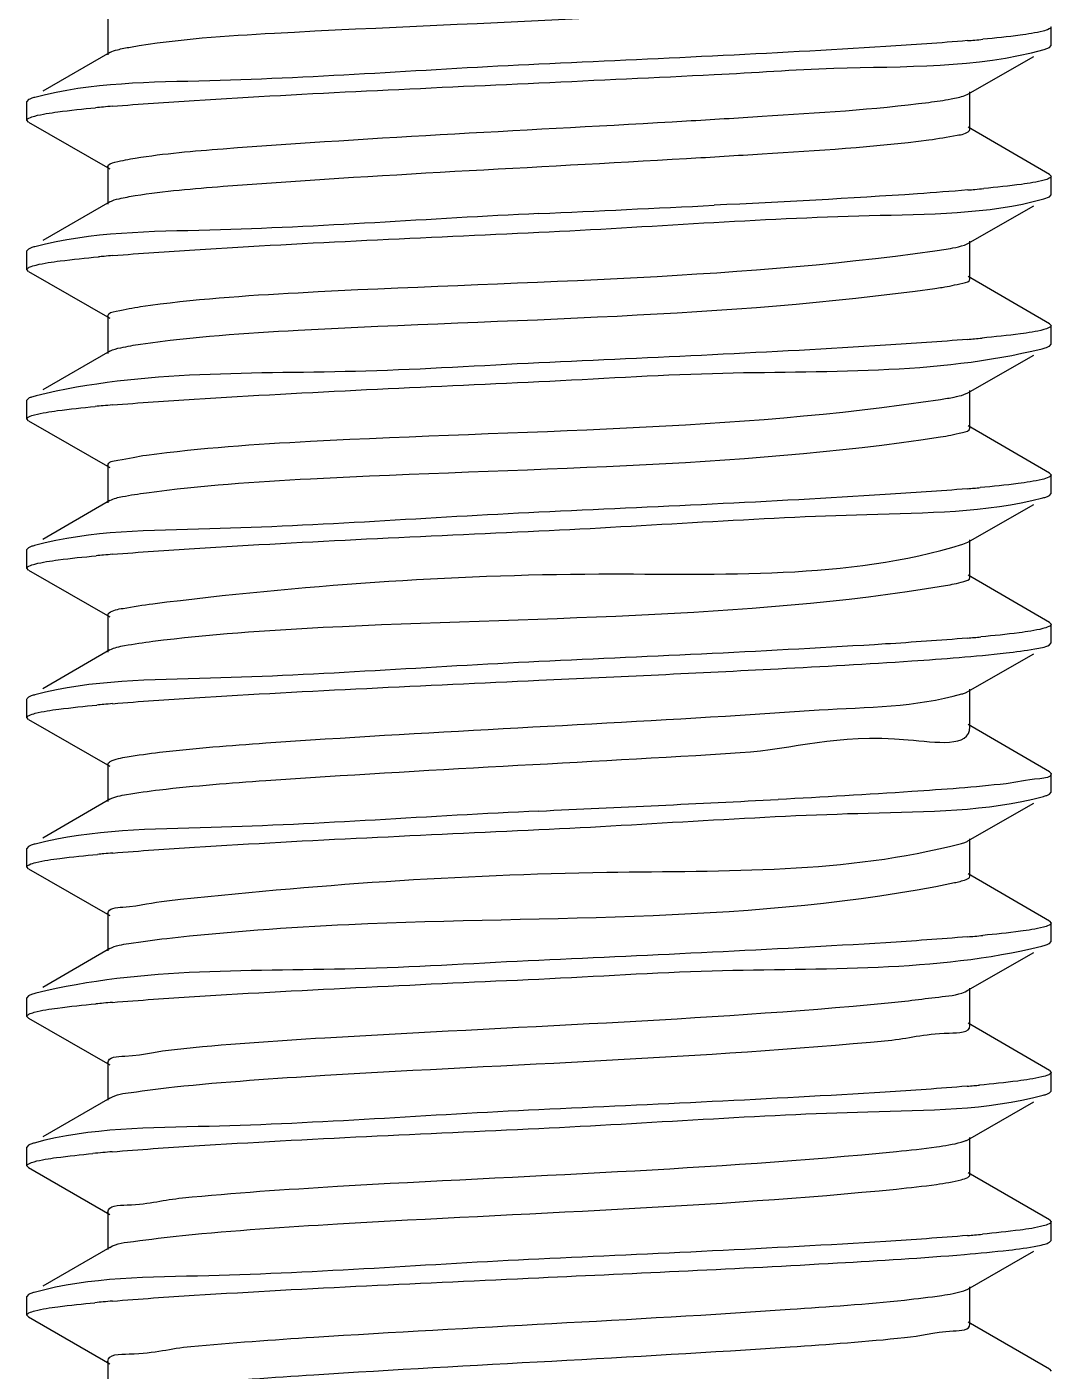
# Model space of a CAD drawing. Extents: x 1247970 to 1725648, y 860327 to 1277876.
# Drawn here: x 1330866.7 to 1330928.2, y 1199967 to 1200047.7 of the extents above; entities that cross this region are included whole.
import ezdxf

# ---------------------------------------------------------------- set-up
doc = ezdxf.new("R2010")
doc.units = 0
doc.header["$LTSCALE"] = 1000
doc.header["$MEASUREMENT"] = 0
doc.layers.get('0').update_dxf_attribs({"color": 254})
doc.layers.add('TK', color=4, linetype='Continuous')

# ---------------------------------------------------------------- blocks, each defined once
blk = doc.blocks.new('A$C63786A89')
at = {"linetype": 'Continuous'}
for p, q in [((-2145.461, 7404.574), (-2145.461, 7402.318)), ((-2088.804, 7402.873), (-2088.804, 7403.992)), ((-2088.905, 7402.757), (-2088.804, 7402.874)), ((-2145.343, 7402.454), (-2149.364, 7400.124)), ((-2093.794, 7399.95), (-2089.847, 7402.217)), ((-2089.22, 7402.638), (-2088.905, 7402.757)), ((-2093.98, 7399.869), (-2093.795, 7399.95)), ((-2093.675, 7397.832), (-2093.675, 7400.088)), ((-2150.233, 7399.62), (-2150.332, 7399.506)), ((-2150.332, 7398.386), (-2150.332, 7399.506)), ((-2150.231, 7398.271), (-2150.332, 7398.386)), ((-2150.231, 7398.271), (-2145.341, 7395.464)), ((-2088.903, 7395.134), (-2093.792, 7397.968)), ((-2093.707, 7397.761), (-2093.675, 7397.832)), ((-2145.461, 7395.601), (-2145.461, 7393.345)), ((-2088.903, 7395.134), (-2088.804, 7395.02)), ((-2088.804, 7393.9), (-2088.804, 7395.019)), ((-2145.343, 7393.481), (-2149.364, 7391.151)), ((-2093.794, 7390.978), (-2089.847, 7393.244)), ((-2089.246, 7393.658), (-2088.905, 7393.784)), ((-2088.905, 7393.784), (-2088.804, 7393.901)), ((-2094.011, 7390.885), (-2093.795, 7390.978)), ((-2093.675, 7388.859), (-2093.675, 7391.115)), ((-2150.233, 7390.648), (-2150.332, 7390.533)), ((-2150.332, 7389.414), (-2150.332, 7390.533)), ((-2150.231, 7389.298), (-2150.332, 7389.414)), ((-2150.231, 7389.298), (-2145.341, 7386.491)), ((-2088.903, 7386.161), (-2093.792, 7388.995)), ((-2145.461, 7386.628), (-2145.461, 7384.372)), ((-2088.903, 7386.161), (-2088.804, 7386.047)), ((-2088.804, 7384.927), (-2088.804, 7386.047)), ((-2145.343, 7384.508), (-2149.364, 7382.178)), ((-2088.905, 7384.811), (-2088.804, 7384.927)), ((-2093.794, 7382.005), (-2089.847, 7384.271)), ((-2094.05, 7381.899), (-2093.795, 7382.005)), ((-2093.675, 7379.886), (-2093.675, 7382.142)), ((-2150.233, 7381.675), (-2150.332, 7381.56)), ((-2150.332, 7380.441), (-2150.332, 7381.56)), ((-2150.231, 7380.325), (-2150.332, 7380.441)), ((-2150.231, 7380.325), (-2145.341, 7377.518)), ((-2088.903, 7377.188), (-2093.792, 7380.022)), ((-2145.461, 7377.656), (-2145.461, 7375.4)), ((-2088.903, 7377.188), (-2088.804, 7377.073)), ((-2088.804, 7375.954), (-2088.804, 7377.074)), ((-2145.343, 7375.536), (-2149.364, 7373.205)), ((-2088.905, 7375.839), (-2088.804, 7375.954)), ((-2093.794, 7373.032), (-2089.847, 7375.298)), ((-2094.101, 7372.91), (-2093.796, 7373.032)), ((-2093.675, 7370.913), (-2093.675, 7373.169)), ((-2150.233, 7372.702), (-2150.332, 7372.587)), ((-2150.332, 7371.468), (-2150.332, 7372.587)), ((-2150.231, 7371.352), (-2150.332, 7371.468)), ((-2150.231, 7371.352), (-2145.341, 7368.545)), ((-2088.903, 7368.215), (-2093.792, 7371.049)), ((-2145.461, 7368.683), (-2145.461, 7366.427)), ((-2088.903, 7368.215), (-2088.804, 7368.101)), ((-2088.804, 7366.981), (-2088.804, 7368.101)), ((-2145.343, 7366.563), (-2149.364, 7364.232)), ((-2088.905, 7366.866), (-2088.804, 7366.982)), ((-2093.794, 7364.059), (-2089.847, 7366.325)), ((-2093.675, 7361.94), (-2093.675, 7364.196)), ((-2150.233, 7363.729), (-2150.332, 7363.615)), ((-2150.332, 7362.495), (-2150.332, 7363.614)), ((-2150.231, 7362.379), (-2150.332, 7362.495)), ((-2150.231, 7362.379), (-2145.341, 7359.573)), ((-2088.903, 7359.243), (-2093.792, 7362.076)), ((-2145.461, 7359.71), (-2145.461, 7357.454)), ((-2088.903, 7359.243), (-2088.804, 7359.129)), ((-2088.804, 7358.009), (-2088.804, 7359.128)), ((-2088.905, 7357.893), (-2088.804, 7358.009)), ((-2145.343, 7357.59), (-2149.364, 7355.26)), ((-2093.794, 7355.086), (-2089.847, 7357.352)), ((-2093.675, 7352.967), (-2093.675, 7355.223)), ((-2150.233, 7354.756), (-2150.332, 7354.642)), ((-2150.332, 7353.522), (-2150.332, 7354.642)), ((-2150.231, 7353.406), (-2150.332, 7353.523)), ((-2150.231, 7353.406), (-2145.341, 7350.6)), ((-2088.903, 7350.27), (-2093.792, 7353.103)), ((-2145.461, 7350.737), (-2145.461, 7348.481)), ((-2088.903, 7350.27), (-2088.804, 7350.155)), ((-2088.804, 7349.036), (-2088.804, 7350.155)), ((-2088.905, 7348.92), (-2088.804, 7349.036)), ((-2145.343, 7348.617), (-2149.364, 7346.287)), ((-2093.794, 7346.113), (-2089.847, 7348.38)), ((-2150.233, 7345.783), (-2150.332, 7345.669)), ((-2150.332, 7344.549), (-2150.332, 7345.669)), ((-2093.675, 7343.995), (-2093.675, 7346.251)), ((-2150.231, 7344.434), (-2150.332, 7344.549)), ((-2150.231, 7344.434), (-2145.341, 7341.627)), ((-2088.903, 7341.297), (-2093.792, 7344.131)), ((-2145.461, 7341.764), (-2145.461, 7339.508)), ((-2088.903, 7341.297), (-2088.804, 7341.182)), ((-2088.804, 7340.063), (-2088.804, 7341.182)), ((-2088.905, 7339.947), (-2088.804, 7340.063)), ((-2145.343, 7339.644), (-2149.364, 7337.314)), ((-2093.794, 7337.14), (-2089.847, 7339.407)), ((-2150.233, 7336.81), (-2150.332, 7336.695)), ((-2150.332, 7335.576), (-2150.332, 7336.696)), ((-2093.675, 7335.022), (-2093.675, 7337.278)), ((-2150.231, 7335.461), (-2150.332, 7335.577)), ((-2150.231, 7335.461), (-2145.341, 7332.654)), ((-2088.903, 7332.324), (-2093.792, 7335.158)), ((-2145.461, 7332.791), (-2145.461, 7330.535)), ((-2088.903, 7332.324), (-2088.804, 7332.21)), ((-2088.804, 7331.09), (-2088.804, 7332.209)), ((-2088.905, 7330.974), (-2088.804, 7331.09)), ((-2145.343, 7330.671), (-2149.364, 7328.341)), ((-2093.794, 7328.168), (-2089.847, 7330.434)), ((-2150.233, 7327.838), (-2150.332, 7327.723)), ((-2094.037, 7328.066), (-2093.795, 7328.168)), ((-2093.675, 7326.049), (-2093.675, 7328.305)), ((-2150.332, 7326.604), (-2150.332, 7327.723)), ((-2150.231, 7326.488), (-2150.332, 7326.604)), ((-2150.231, 7326.488), (-2145.341, 7323.681)), ((-2088.903, 7323.351), (-2093.792, 7326.185)), ((-2145.461, 7323.819), (-2145.461, 7321.562)), ((-2088.903, 7323.351), (-2088.804, 7323.237))]:
    blk.add_line(p, q, dxfattribs=at)
for centre, radius, start, end in [((-2104.139, 7524.943), 122.215, 274.84406, 275.04507), ((-2102.543, 7506.898), 104.099, 275.04351, 275.31499), ((-2281.846, 10937.182), 3540.274, 272.62723, 272.797856), ((-2136.533, 7294.818), 104.764, 95.03961, 95.29823), ((-2134.773, 7274.856), 124.804, 94.78915, 95.03944), ((-2104.078, 7515.228), 121.469, 274.8521, 275.05434), ((-2102.415, 7496.471), 102.639, 275.05195, 275.35244), ((-2281.846, 10929.329), 3540.274, 272.62723, 272.797856), ((-2136.187, 7281.998), 108.626, 95.02321, 95.2027), ((-2134.675, 7264.754), 125.936, 94.77839, 95.0214), ((-2099.509, 7415.066), 27.045, 277.92125, 278.86837), ((-2104.153, 7507.16), 122.377, 274.84271, 275.04049), ((-2102.639, 7490.019), 105.17, 275.03954, 275.28576), ((-2136.597, 7277.576), 104.058, 95.04254, 95.31656), ((-2134.79, 7257.105), 124.608, 94.79107, 95.04276), ((-2104.224, 7499.015), 123.208, 274.83432, 275.02848), ((-2102.865, 7483.558), 107.692, 275.02863, 275.22428), ((-2136.46, 7267.097), 105.57, 95.03622, 95.27775), ((-2134.752, 7247.701), 125.041, 94.78683, 95.03564), ((-2102.774, 7473.571), 106.673, 275.03301, 275.24851), ((-2104.195, 7489.7), 122.865, 274.83766, 275.03326), ((-2226.916, 9736.446), 2374.136, 272.591561, 272.938573), ((-2134.725, 7238.409), 125.362, 94.78372, 95.0304), ((-2136.36, 7257.008), 106.69, 95.03149, 95.24963), ((-2226.916, 9728.593), 2374.136, 272.591561, 272.938573), ((-2136.272, 7247.051), 107.679, 95.02725, 95.22597), ((-2134.698, 7229.119), 125.679, 94.7809, 95.02578), ((-2104.128, 7470.989), 122.097, 274.84597, 275.04559), ((-2102.539, 7453.025), 104.063, 275.04401, 275.31495), ((-2136.493, 7240.541), 105.205, 95.0379, 95.28657), ((-2134.765, 7220.927), 124.895, 94.78823, 95.03749), ((-2104.248, 7463.39), 123.476, 274.83139, 275.02402), ((-2102.95, 7448.62), 108.649, 275.02453, 275.20074), ((-2136.845, 7235.458), 101.3, 95.05319, 95.3915), ((-2134.841, 7212.842), 124.004, 94.79552, 95.0552), ((-2104.145, 7453.239), 122.293, 274.8438, 275.04232), ((-2102.602, 7435.769), 104.755, 275.04113, 275.29693), ((-2136.598, 7223.758), 104.038, 95.04227, 95.31823), ((-2134.778, 7203.14), 124.737, 94.78882, 95.04249)]:
    blk.add_arc(centre, radius, start, end, dxfattribs=at)
for points, knots in [([(-2144.115, 7402.781), (-2141.261, 7403.275), (-2125.354, 7404.279), (-2109.444, 7404.568), (-2096.534, 7406.127)], [0, 0, 0, 0, 0.182175, 1, 1, 1, 1]), ([(-2089.284, 7403.74), (-2089.736, 7403.62), (-2090.945, 7403.446), (-2092.153, 7403.316), (-2092.9, 7403.247)], [0, 0, 0, 0, 0.383906, 1, 1, 1, 1]), ([(-2088.805, 7403.992), (-2088.805, 7403.934), (-2089.002, 7403.813), (-2089.161, 7403.772), (-2089.284, 7403.74)], [0, 0, 0, 0, 0.313715, 1, 1, 1, 1]), ([(-2093.818, 7403.165), (-2095.456, 7403.027), (-2104.033, 7402.444), (-2112.622, 7402.072), (-2119.568, 7401.749)], [0, 0, 0, 0, 0.191183, 1, 1, 1, 1]), ([(-2145.342, 7402.454), (-2145.204, 7402.534), (-2144.79, 7402.652), (-2144.376, 7402.735), (-2144.115, 7402.781)], [0, 0, 0, 0, 0.375106, 1, 1, 1, 1]), ([(-2109.037, 7401.129), (-2106.644, 7401.247), (-2100.062, 7401.74), (-2093.29, 7401.486), (-2089.22, 7402.638)], [0, 0, 0, 0, 0.361591, 1, 1, 1, 1]), ([(-2119.568, 7401.749), (-2126.158, 7401.443), (-2136.19, 7400.651), (-2146.456, 7400.664), (-2149.861, 7399.756)], [0, 0, 0, 0, 0.65184, 1, 1, 1, 1]), ([(-2145.193, 7399.224), (-2143.554, 7399.361), (-2135.018, 7399.938), (-2126.471, 7400.309), (-2119.568, 7400.63)], [0, 0, 0, 0, 0.192176, 1, 1, 1, 1]), ([(-2149.861, 7399.756), (-2149.936, 7399.736), (-2150.062, 7399.699), (-2150.184, 7399.648), (-2150.232, 7399.62)], [0, 0, 0, 0, 0.581622, 1, 1, 1, 1]), ([(-2096.144, 7399.459), (-2095.697, 7399.517), (-2094.972, 7399.624), (-2094.248, 7399.772), (-2093.98, 7399.869)], [0, 0, 0, 0, 0.612585, 1, 1, 1, 1]), ([(-2149.86, 7398.637), (-2149.405, 7398.758), (-2148.184, 7398.933), (-2146.963, 7399.064), (-2146.207, 7399.134)], [0, 0, 0, 0, 0.382773, 1, 1, 1, 1]), ([(-2110.704, 7398.343), (-2109.19, 7398.432), (-2104.333, 7398.739), (-2099.467, 7399.029), (-2096.144, 7399.459)], [0, 0, 0, 0, 0.31162, 1, 1, 1, 1]), ([(-2150.33, 7398.386), (-2150.33, 7398.444), (-2150.138, 7398.564), (-2149.981, 7398.605), (-2149.86, 7398.637)], [0, 0, 0, 0, 0.314561, 1, 1, 1, 1]), ([(-2143.82, 7396.112), (-2142.072, 7396.388), (-2131.032, 7397.305), (-2119.984, 7397.799), (-2110.704, 7398.343)], [0, 0, 0, 0, 0.159933, 1, 1, 1, 1]), ([(-2096.144, 7397.203), (-2095.576, 7397.276), (-2094.801, 7397.44), (-2093.884, 7397.564), (-2093.707, 7397.761)], [0, 0, 0, 0, 0.683736, 1, 1, 1, 1]), ([(-2110.704, 7396.087), (-2109.19, 7396.176), (-2104.333, 7396.483), (-2099.467, 7396.773), (-2096.144, 7397.203)], [0, 0, 0, 0, 0.31162, 1, 1, 1, 1]), ([(-2145.461, 7395.601), (-2145.46, 7395.764), (-2144.672, 7395.939), (-2144.232, 7396.048), (-2143.82, 7396.112)], [0, 0, 0, 0, 0.280198, 1, 1, 1, 1]), ([(-2143.82, 7393.856), (-2142.072, 7394.132), (-2131.032, 7395.049), (-2119.984, 7395.543), (-2110.704, 7396.087)], [0, 0, 0, 0, 0.159933, 1, 1, 1, 1]), ([(-2088.805, 7395.02), (-2088.804, 7394.968), (-2088.97, 7394.853), (-2089.113, 7394.814), (-2089.22, 7394.784)], [0, 0, 0, 0, 0.319318, 1, 1, 1, 1]), ([(-2093.804, 7394.194), (-2094.811, 7394.108), (-2099.884, 7393.734), (-2104.965, 7393.476), (-2109.037, 7393.275)], [0, 0, 0, 0, 0.198666, 1, 1, 1, 1]), ([(-2089.22, 7394.784), (-2089.664, 7394.659), (-2090.876, 7394.483), (-2092.086, 7394.35), (-2092.841, 7394.28)], [0, 0, 0, 0, 0.378424, 1, 1, 1, 1]), ([(-2145.342, 7393.481), (-2145.176, 7393.577), (-2144.659, 7393.709), (-2144.148, 7393.805), (-2143.82, 7393.856)], [0, 0, 0, 0, 0.366501, 1, 1, 1, 1]), ([(-2119.568, 7391.657), (-2112.956, 7391.964), (-2102.921, 7392.776), (-2092.633, 7392.726), (-2089.246, 7393.658)], [0, 0, 0, 0, 0.65325, 1, 1, 1, 1]), ([(-2119.568, 7392.776), (-2126.157, 7392.47), (-2136.189, 7391.68), (-2146.453, 7391.69), (-2149.86, 7390.784)], [0, 0, 0, 0, 0.651731, 1, 1, 1, 1]), ([(-2145.166, 7390.253), (-2143.528, 7390.39), (-2135.001, 7390.966), (-2126.462, 7391.337), (-2119.568, 7391.657)], [0, 0, 0, 0, 0.192381, 1, 1, 1, 1]), ([(-2149.86, 7390.784), (-2149.934, 7390.764), (-2150.061, 7390.726), (-2150.184, 7390.675), (-2150.232, 7390.648)], [0, 0, 0, 0, 0.581844, 1, 1, 1, 1]), ([(-2095.781, 7390.535), (-2095.423, 7390.585), (-2094.829, 7390.678), (-2094.238, 7390.807), (-2094.011, 7390.885)], [0, 0, 0, 0, 0.600956, 1, 1, 1, 1]), ([(-2149.773, 7389.686), (-2149.298, 7389.802), (-2148.051, 7389.978), (-2146.802, 7390.108), (-2146.037, 7390.177)], [0, 0, 0, 0, 0.388788, 1, 1, 1, 1]), ([(-2143.497, 7387.188), (-2140.363, 7387.641), (-2124.437, 7388.708), (-2108.438, 7388.768), (-2095.781, 7390.535)], [0, 0, 0, 0, 0.19855, 1, 1, 1, 1]), ([(-2150.33, 7389.414), (-2150.33, 7389.479), (-2150.095, 7389.608), (-2149.915, 7389.651), (-2149.773, 7389.686)], [0, 0, 0, 0, 0.307656, 1, 1, 1, 1]), ([(-2095.339, 7388.344), (-2094.921, 7388.41), (-2094.478, 7388.519), (-2093.674, 7388.694), (-2093.675, 7388.859)], [0, 0, 0, 0, 0.720196, 1, 1, 1, 1]), ([(-2143.497, 7384.932), (-2140.363, 7385.385), (-2124.437, 7386.452), (-2108.438, 7386.512), (-2095.781, 7388.279)], [0, 0, 0, 0, 0.19855, 1, 1, 1, 1]), ([(-2145.461, 7386.628), (-2145.461, 7386.819), (-2144.499, 7386.986), (-2143.989, 7387.117), (-2143.497, 7387.188)], [0, 0, 0, 0, 0.276524, 1, 1, 1, 1]), ([(-2088.805, 7386.047), (-2088.804, 7385.993), (-2088.983, 7385.874), (-2089.132, 7385.835), (-2089.246, 7385.804)], [0, 0, 0, 0, 0.31664, 1, 1, 1, 1]), ([(-2093.822, 7385.219), (-2095.46, 7385.081), (-2104.036, 7384.498), (-2112.624, 7384.126), (-2119.568, 7383.803)], [0, 0, 0, 0, 0.191261, 1, 1, 1, 1]), ([(-2089.246, 7385.804), (-2089.702, 7385.679), (-2090.942, 7385.501), (-2092.181, 7385.368), (-2092.951, 7385.296)], [0, 0, 0, 0, 0.379704, 1, 1, 1, 1]), ([(-2145.343, 7384.508), (-2145.146, 7384.622), (-2144.515, 7384.765), (-2143.898, 7384.874), (-2143.497, 7384.932)], [0, 0, 0, 0, 0.359082, 1, 1, 1, 1]), ([(-2119.568, 7382.684), (-2116.094, 7382.845), (-2106.05, 7383.523), (-2095.771, 7383.065), (-2089.348, 7384.658)], [0, 0, 0, 0, 0.344488, 1, 1, 1, 1]), ([(-2089.348, 7384.658), (-2089.259, 7384.68), (-2089.108, 7384.722), (-2088.961, 7384.779), (-2088.906, 7384.811)], [0, 0, 0, 0, 0.588463, 1, 1, 1, 1]), ([(-2119.568, 7383.803), (-2123.036, 7383.642), (-2133.075, 7382.97), (-2143.343, 7383.406), (-2149.773, 7381.833)], [0, 0, 0, 0, 0.344043, 1, 1, 1, 1]), ([(-2145.197, 7381.278), (-2143.559, 7381.415), (-2135.022, 7381.992), (-2126.473, 7382.363), (-2119.568, 7382.684)], [0, 0, 0, 0, 0.192138, 1, 1, 1, 1]), ([(-2095.447, 7381.611), (-2095.171, 7381.653), (-2094.702, 7381.732), (-2094.237, 7381.838), (-2094.05, 7381.899)], [0, 0, 0, 0, 0.587014, 1, 1, 1, 1]), ([(-2149.773, 7381.833), (-2149.866, 7381.81), (-2150.022, 7381.767), (-2150.174, 7381.708), (-2150.232, 7381.675)], [0, 0, 0, 0, 0.590711, 1, 1, 1, 1]), ([(-2149.868, 7380.689), (-2149.417, 7380.81), (-2148.203, 7380.985), (-2146.99, 7381.116), (-2146.238, 7381.186)], [0, 0, 0, 0, 0.382361, 1, 1, 1, 1]), ([(-2143.146, 7378.264), (-2139.88, 7378.7), (-2123.967, 7379.79), (-2107.948, 7379.714), (-2095.447, 7381.611)], [0, 0, 0, 0, 0.206727, 1, 1, 1, 1]), ([(-2150.33, 7380.441), (-2150.33, 7380.497), (-2150.142, 7380.617), (-2149.986, 7380.657), (-2149.868, 7380.689)], [0, 0, 0, 0, 0.315299, 1, 1, 1, 1]), ([(-2095.447, 7379.355), (-2095.002, 7379.422), (-2094.533, 7379.54), (-2093.675, 7379.712), (-2093.675, 7379.886)], [0, 0, 0, 0, 0.721449, 1, 1, 1, 1]), ([(-2143.146, 7376.008), (-2139.88, 7376.444), (-2123.967, 7377.534), (-2107.948, 7377.458), (-2095.447, 7379.355)], [0, 0, 0, 0, 0.206727, 1, 1, 1, 1]), ([(-2145.461, 7377.656), (-2145.462, 7377.876), (-2144.309, 7378.029), (-2143.726, 7378.187), (-2143.146, 7378.264)], [0, 0, 0, 0, 0.273607, 1, 1, 1, 1]), ([(-2088.805, 7377.073), (-2088.806, 7377.009), (-2089.033, 7376.883), (-2089.209, 7376.839), (-2089.348, 7376.805)], [0, 0, 0, 0, 0.309089, 1, 1, 1, 1]), ([(-2093.841, 7376.245), (-2095.479, 7376.106), (-2104.049, 7375.525), (-2112.63, 7375.153), (-2119.568, 7374.831)], [0, 0, 0, 0, 0.191405, 1, 1, 1, 1]), ([(-2089.348, 7376.805), (-2089.818, 7376.688), (-2091.057, 7376.513), (-2092.298, 7376.383), (-2093.059, 7376.314)], [0, 0, 0, 0, 0.387937, 1, 1, 1, 1]), ([(-2145.343, 7375.536), (-2145.114, 7375.668), (-2144.36, 7375.82), (-2143.628, 7375.944), (-2143.146, 7376.008)], [0, 0, 0, 0, 0.35267, 1, 1, 1, 1]), ([(-2119.568, 7373.711), (-2113.001, 7374.016), (-2102.974, 7374.786), (-2092.732, 7374.813), (-2089.307, 7375.696)], [0, 0, 0, 0, 0.65017, 1, 1, 1, 1]), ([(-2089.307, 7375.696), (-2089.227, 7375.716), (-2089.09, 7375.756), (-2088.957, 7375.809), (-2088.905, 7375.839)], [0, 0, 0, 0, 0.584411, 1, 1, 1, 1]), ([(-2119.568, 7374.831), (-2126.163, 7374.524), (-2136.196, 7373.728), (-2146.466, 7373.748), (-2149.868, 7372.836)], [0, 0, 0, 0, 0.652155, 1, 1, 1, 1]), ([(-2145.187, 7372.306), (-2143.549, 7372.443), (-2135.015, 7373.02), (-2126.469, 7373.391), (-2119.568, 7373.711)], [0, 0, 0, 0, 0.192218, 1, 1, 1, 1]), ([(-2149.868, 7372.836), (-2149.94, 7372.816), (-2150.065, 7372.779), (-2150.185, 7372.729), (-2150.232, 7372.702)], [0, 0, 0, 0, 0.58091, 1, 1, 1, 1]), ([(-2149.846, 7371.722), (-2149.387, 7371.842), (-2148.159, 7372.018), (-2146.93, 7372.149), (-2146.171, 7372.219)], [0, 0, 0, 0, 0.383714, 1, 1, 1, 1]), ([(-2142.767, 7369.34), (-2133.884, 7370.443), (-2117.757, 7371.621), (-2101.095, 7370.77), (-2094.101, 7372.91)], [0, 0, 0, 0, 0.55034, 1, 1, 1, 1]), ([(-2150.33, 7371.468), (-2150.33, 7371.526), (-2150.131, 7371.648), (-2149.97, 7371.689), (-2149.846, 7371.722)], [0, 0, 0, 0, 0.313316, 1, 1, 1, 1]), ([(-2095.14, 7370.43), (-2094.771, 7370.492), (-2094.37, 7370.588), (-2093.676, 7370.766), (-2093.675, 7370.913)], [0, 0, 0, 0, 0.717261, 1, 1, 1, 1]), ([(-2142.767, 7367.084), (-2139.373, 7367.506), (-2123.492, 7368.616), (-2107.465, 7368.38), (-2095.14, 7370.43)], [0, 0, 0, 0, 0.214922, 1, 1, 1, 1]), ([(-2145.398, 7368.782), (-2145.166, 7368.966), (-2144.225, 7369.108), (-2143.366, 7369.266), (-2142.767, 7369.34)], [0, 0, 0, 0, 0.328815, 1, 1, 1, 1]), ([(-2145.46, 7368.683), (-2145.46, 7368.7), (-2145.446, 7368.74), (-2145.416, 7368.768), (-2145.398, 7368.782)], [0, 0, 0, 0, 0.432281, 1, 1, 1, 1]), ([(-2089.307, 7367.842), (-2089.772, 7367.722), (-2091.012, 7367.546), (-2092.252, 7367.415), (-2093.016, 7367.345)], [0, 0, 0, 0, 0.384853, 1, 1, 1, 1]), ([(-2088.805, 7368.101), (-2088.805, 7368.041), (-2089.013, 7367.917), (-2089.179, 7367.875), (-2089.307, 7367.842)], [0, 0, 0, 0, 0.311682, 1, 1, 1, 1]), ([(-2145.343, 7366.563), (-2145.08, 7366.715), (-2144.192, 7366.874), (-2143.336, 7367.013), (-2142.767, 7367.084)], [0, 0, 0, 0, 0.347063, 1, 1, 1, 1]), ([(-2093.833, 7367.273), (-2095.471, 7367.134), (-2104.044, 7366.552), (-2112.628, 7366.18), (-2119.568, 7365.858)], [0, 0, 0, 0, 0.191349, 1, 1, 1, 1]), ([(-2091.51, 7366.378), (-2090.929, 7366.444), (-2090.067, 7366.577), (-2089.166, 7366.716), (-2088.905, 7366.866)], [0, 0, 0, 0, 0.659474, 1, 1, 1, 1]), ([(-2119.568, 7365.858), (-2126.147, 7365.552), (-2136.177, 7364.77), (-2146.432, 7364.764), (-2149.846, 7363.869)], [0, 0, 0, 0, 0.651065, 1, 1, 1, 1]), ([(-2145.179, 7363.333), (-2143.541, 7363.471), (-2135.009, 7364.047), (-2126.466, 7364.418), (-2119.568, 7364.738)], [0, 0, 0, 0, 0.192278, 1, 1, 1, 1]), ([(-2149.846, 7363.869), (-2149.923, 7363.848), (-2150.055, 7363.81), (-2150.183, 7363.758), (-2150.232, 7363.729)], [0, 0, 0, 0, 0.58332, 1, 1, 1, 1]), ([(-2107.479, 7362.647), (-2105.897, 7362.745), (-2101.469, 7363.116), (-2096.932, 7363.13), (-2094.169, 7363.917)], [0, 0, 0, 0, 0.355559, 1, 1, 1, 1]), ([(-2094.169, 7363.917), (-2094.095, 7363.938), (-2093.969, 7363.978), (-2093.846, 7364.031), (-2093.796, 7364.059)], [0, 0, 0, 0, 0.573131, 1, 1, 1, 1]), ([(-2150.33, 7362.495), (-2150.33, 7362.555), (-2150.122, 7362.679), (-2149.956, 7362.721), (-2149.828, 7362.754)], [0, 0, 0, 0, 0.31169, 1, 1, 1, 1]), ([(-2149.828, 7362.754), (-2149.363, 7362.874), (-2148.124, 7363.05), (-2146.885, 7363.181), (-2146.122, 7363.251)], [0, 0, 0, 0, 0.384897, 1, 1, 1, 1]), ([(-2142.362, 7360.416), (-2140.237, 7360.663), (-2128.614, 7361.543), (-2116.974, 7362.055), (-2107.479, 7362.647)], [0, 0, 0, 0, 0.183578, 1, 1, 1, 1]), ([(-2107.479, 7360.391), (-2104.113, 7360.601), (-2101.064, 7361.926), (-2093.69, 7360.675), (-2093.676, 7361.94)], [0, 0, 0, 0, 0.727184, 1, 1, 1, 1]), ([(-2145.322, 7359.858), (-2145.013, 7360.022), (-2143.997, 7360.19), (-2143.014, 7360.34), (-2142.362, 7360.416)], [0, 0, 0, 0, 0.347619, 1, 1, 1, 1]), ([(-2142.362, 7358.16), (-2140.237, 7358.407), (-2128.614, 7359.287), (-2116.974, 7359.799), (-2107.479, 7360.391)], [0, 0, 0, 0, 0.183578, 1, 1, 1, 1]), ([(-2145.46, 7359.71), (-2145.46, 7359.737), (-2145.42, 7359.803), (-2145.359, 7359.838), (-2145.322, 7359.858)], [0, 0, 0, 0, 0.389862, 1, 1, 1, 1]), ([(-2088.804, 7359.129), (-2088.8, 7358.879), (-2090.182, 7358.795), (-2090.833, 7358.601), (-2091.51, 7358.525)], [0, 0, 0, 0, 0.267796, 1, 1, 1, 1]), ([(-2145.343, 7357.59), (-2145.043, 7357.764), (-2144.011, 7357.927), (-2143.025, 7358.083), (-2142.362, 7358.16)], [0, 0, 0, 0, 0.342131, 1, 1, 1, 1]), ([(-2119.568, 7355.765), (-2112.973, 7356.072), (-2102.94, 7356.867), (-2092.67, 7356.848), (-2089.268, 7357.76)], [0, 0, 0, 0, 0.652122, 1, 1, 1, 1]), ([(-2089.268, 7357.76), (-2089.196, 7357.779), (-2089.072, 7357.816), (-2088.952, 7357.866), (-2088.905, 7357.893)], [0, 0, 0, 0, 0.580131, 1, 1, 1, 1]), ([(-2119.568, 7356.885), (-2126.134, 7356.58), (-2136.161, 7355.81), (-2146.402, 7355.783), (-2149.828, 7354.9)], [0, 0, 0, 0, 0.650157, 1, 1, 1, 1]), ([(-2145.172, 7354.361), (-2143.534, 7354.498), (-2135.005, 7355.074), (-2126.464, 7355.445), (-2119.568, 7355.765)], [0, 0, 0, 0, 0.192328, 1, 1, 1, 1]), ([(-2149.828, 7354.9), (-2149.909, 7354.88), (-2150.047, 7354.84), (-2150.18, 7354.786), (-2150.232, 7354.756)], [0, 0, 0, 0, 0.585291, 1, 1, 1, 1]), ([(-2141.93, 7351.492), (-2133.154, 7352.452), (-2117.327, 7353.561), (-2101.131, 7353.121), (-2094.259, 7354.92)], [0, 0, 0, 0, 0.554144, 1, 1, 1, 1]), ([(-2094.259, 7354.92), (-2094.167, 7354.944), (-2094.009, 7354.99), (-2093.855, 7355.052), (-2093.796, 7355.086)], [0, 0, 0, 0, 0.582611, 1, 1, 1, 1]), ([(-2150.33, 7353.523), (-2150.33, 7353.587), (-2150.102, 7353.713), (-2149.926, 7353.757), (-2149.788, 7353.791)], [0, 0, 0, 0, 0.309227, 1, 1, 1, 1]), ([(-2149.788, 7353.791), (-2149.319, 7353.908), (-2148.08, 7354.082), (-2146.84, 7354.212), (-2146.08, 7354.282)], [0, 0, 0, 0, 0.387907, 1, 1, 1, 1]), ([(-2094.612, 7352.582), (-2094.375, 7352.631), (-2094.094, 7352.696), (-2093.677, 7352.866), (-2093.676, 7352.967)], [0, 0, 0, 0, 0.704776, 1, 1, 1, 1]), ([(-2141.93, 7349.236), (-2138.292, 7349.634), (-2122.532, 7350.793), (-2106.512, 7350.12), (-2094.612, 7352.582)], [0, 0, 0, 0, 0.231437, 1, 1, 1, 1]), ([(-2145.459, 7350.737), (-2145.461, 7351.062), (-2143.654, 7351.135), (-2142.811, 7351.395), (-2141.93, 7351.492)], [0, 0, 0, 0, 0.268169, 1, 1, 1, 1]), ([(-2089.268, 7349.907), (-2089.72, 7349.786), (-2090.934, 7349.611), (-2092.148, 7349.48), (-2092.9, 7349.41)], [0, 0, 0, 0, 0.3824, 1, 1, 1, 1]), ([(-2088.805, 7350.155), (-2088.805, 7350.099), (-2088.994, 7349.979), (-2089.149, 7349.939), (-2089.268, 7349.907)], [0, 0, 0, 0, 0.315199, 1, 1, 1, 1]), ([(-2145.343, 7348.617), (-2145.005, 7348.814), (-2143.819, 7348.979), (-2142.693, 7349.152), (-2141.93, 7349.236)], [0, 0, 0, 0, 0.337737, 1, 1, 1, 1]), ([(-2093.814, 7349.329), (-2095.452, 7349.19), (-2104.031, 7348.607), (-2112.621, 7348.234), (-2119.568, 7347.912)], [0, 0, 0, 0, 0.191193, 1, 1, 1, 1]), ([(-2119.568, 7346.793), (-2116.1, 7346.953), (-2106.061, 7347.626), (-2095.794, 7347.191), (-2089.364, 7348.763)], [0, 0, 0, 0, 0.344011, 1, 1, 1, 1]), ([(-2089.364, 7348.763), (-2089.271, 7348.785), (-2089.115, 7348.828), (-2088.963, 7348.887), (-2088.906, 7348.92)], [0, 0, 0, 0, 0.589974, 1, 1, 1, 1]), ([(-2119.568, 7347.912), (-2123.042, 7347.751), (-2133.086, 7347.073), (-2143.365, 7347.531), (-2149.788, 7345.938)], [0, 0, 0, 0, 0.34451, 1, 1, 1, 1]), ([(-2145.19, 7345.387), (-2143.552, 7345.524), (-2135.017, 7346.101), (-2126.47, 7346.472), (-2119.568, 7346.793)], [0, 0, 0, 0, 0.192199, 1, 1, 1, 1]), ([(-2149.788, 7345.938), (-2149.878, 7345.915), (-2150.029, 7345.873), (-2150.176, 7345.816), (-2150.232, 7345.783)], [0, 0, 0, 0, 0.589232, 1, 1, 1, 1]), ([(-2098.589, 7345.356), (-2097.506, 7345.458), (-2095.933, 7345.687), (-2094.257, 7345.848), (-2093.796, 7346.113)], [0, 0, 0, 0, 0.671541, 1, 1, 1, 1]), ([(-2150.33, 7344.549), (-2150.331, 7344.604), (-2150.15, 7344.722), (-2149.999, 7344.762), (-2149.885, 7344.793)], [0, 0, 0, 0, 0.316303, 1, 1, 1, 1]), ([(-2149.885, 7344.793), (-2149.428, 7344.918), (-2148.191, 7345.095), (-2146.955, 7345.228), (-2146.186, 7345.299)], [0, 0, 0, 0, 0.380183, 1, 1, 1, 1]), ([(-2141.472, 7342.567), (-2138.468, 7342.878), (-2124.172, 7343.85), (-2109.844, 7344.297), (-2098.589, 7345.356)], [0, 0, 0, 0, 0.210879, 1, 1, 1, 1]), ([(-2098.589, 7343.1), (-2097.367, 7343.215), (-2096.225, 7343.605), (-2093.678, 7343.549), (-2093.676, 7343.995)], [0, 0, 0, 0, 0.733837, 1, 1, 1, 1]), ([(-2145.459, 7341.764), (-2145.46, 7342.129), (-2143.408, 7342.162), (-2142.466, 7342.465), (-2141.472, 7342.567)], [0, 0, 0, 0, 0.267194, 1, 1, 1, 1]), ([(-2141.472, 7340.311), (-2138.468, 7340.622), (-2124.172, 7341.594), (-2109.844, 7342.041), (-2098.589, 7343.1)], [0, 0, 0, 0, 0.210879, 1, 1, 1, 1]), ([(-2089.364, 7340.909), (-2089.839, 7340.793), (-2091.087, 7340.618), (-2092.336, 7340.488), (-2093.102, 7340.418)], [0, 0, 0, 0, 0.388842, 1, 1, 1, 1]), ([(-2088.805, 7341.182), (-2088.805, 7341.117), (-2089.041, 7340.988), (-2089.221, 7340.944), (-2089.364, 7340.909)], [0, 0, 0, 0, 0.307526, 1, 1, 1, 1]), ([(-2145.343, 7339.644), (-2144.964, 7339.865), (-2143.616, 7340.029), (-2142.341, 7340.221), (-2141.472, 7340.311)], [0, 0, 0, 0, 0.333885, 1, 1, 1, 1]), ([(-2093.848, 7340.353), (-2095.486, 7340.214), (-2104.054, 7339.633), (-2112.633, 7339.261), (-2119.568, 7338.939)], [0, 0, 0, 0, 0.191465, 1, 1, 1, 1]), ([(-2089.276, 7339.812), (-2089.202, 7339.832), (-2089.076, 7339.869), (-2088.953, 7339.92), (-2088.905, 7339.947)], [0, 0, 0, 0, 0.580973, 1, 1, 1, 1]), ([(-2119.568, 7337.82), (-2112.978, 7338.126), (-2102.947, 7338.916), (-2092.682, 7338.906), (-2089.276, 7339.812)], [0, 0, 0, 0, 0.651738, 1, 1, 1, 1]), ([(-2119.568, 7338.939), (-2126.175, 7338.632), (-2136.21, 7337.824), (-2146.494, 7337.867), (-2149.885, 7336.94)], [0, 0, 0, 0, 0.653001, 1, 1, 1, 1]), ([(-2145.208, 7336.413), (-2143.57, 7336.55), (-2135.029, 7337.128), (-2126.477, 7337.499), (-2119.568, 7337.82)], [0, 0, 0, 0, 0.19199, 1, 1, 1, 1]), ([(-2149.885, 7336.94), (-2149.954, 7336.921), (-2150.072, 7336.885), (-2150.187, 7336.837), (-2150.232, 7336.81)], [0, 0, 0, 0, 0.578957, 1, 1, 1, 1]), ([(-2098.084, 7336.432), (-2097.285, 7336.511), (-2095.986, 7336.659), (-2094.687, 7336.856), (-2094.199, 7336.99)], [0, 0, 0, 0, 0.613963, 1, 1, 1, 1]), ([(-2094.199, 7336.99), (-2094.119, 7337.012), (-2093.981, 7337.054), (-2093.848, 7337.11), (-2093.795, 7337.14)], [0, 0, 0, 0, 0.577447, 1, 1, 1, 1]), ([(-2149.894, 7335.818), (-2149.457, 7335.938), (-2148.276, 7336.111), (-2147.096, 7336.241), (-2146.364, 7336.31)], [0, 0, 0, 0, 0.381151, 1, 1, 1, 1]), ([(-2140.989, 7333.643), (-2137.887, 7333.948), (-2123.585, 7334.909), (-2109.245, 7335.329), (-2098.084, 7336.432)], [0, 0, 0, 0, 0.217496, 1, 1, 1, 1]), ([(-2150.33, 7335.577), (-2150.33, 7335.631), (-2150.154, 7335.747), (-2150.006, 7335.787), (-2149.894, 7335.818)], [0, 0, 0, 0, 0.317904, 1, 1, 1, 1]), ([(-2098.084, 7334.176), (-2097.285, 7334.255), (-2095.986, 7334.403), (-2094.687, 7334.6), (-2094.199, 7334.734)], [0, 0, 0, 0, 0.613963, 1, 1, 1, 1]), ([(-2094.199, 7334.734), (-2094.065, 7334.771), (-2093.887, 7334.818), (-2093.676, 7334.957), (-2093.676, 7335.022)], [0, 0, 0, 0, 0.68229, 1, 1, 1, 1]), ([(-2145.459, 7332.791), (-2145.459, 7333.198), (-2143.148, 7333.187), (-2142.102, 7333.534), (-2140.989, 7333.643)], [0, 0, 0, 0, 0.26653, 1, 1, 1, 1]), ([(-2140.989, 7331.387), (-2137.887, 7331.692), (-2123.585, 7332.653), (-2109.245, 7333.073), (-2098.084, 7334.176)], [0, 0, 0, 0, 0.217496, 1, 1, 1, 1]), ([(-2089.275, 7331.959), (-2089.73, 7331.838), (-2090.953, 7331.663), (-2092.175, 7331.531), (-2092.931, 7331.461)], [0, 0, 0, 0, 0.382755, 1, 1, 1, 1]), ([(-2088.805, 7332.21), (-2088.805, 7332.152), (-2088.997, 7332.032), (-2089.155, 7331.991), (-2089.275, 7331.959)], [0, 0, 0, 0, 0.314531, 1, 1, 1, 1]), ([(-2145.342, 7330.671), (-2144.922, 7330.916), (-2143.401, 7331.079), (-2141.971, 7331.291), (-2140.989, 7331.387)], [0, 0, 0, 0, 0.330518, 1, 1, 1, 1]), ([(-2093.819, 7331.383), (-2095.457, 7331.244), (-2104.034, 7330.661), (-2112.623, 7330.289), (-2119.568, 7329.966)], [0, 0, 0, 0, 0.191235, 1, 1, 1, 1]), ([(-2093.997, 7330.248), (-2093.113, 7330.322), (-2091.648, 7330.46), (-2090.185, 7330.645), (-2089.611, 7330.762)], [0, 0, 0, 0, 0.602598, 1, 1, 1, 1]), ([(-2089.611, 7330.762), (-2089.465, 7330.792), (-2089.226, 7330.847), (-2088.99, 7330.926), (-2088.906, 7330.974)], [0, 0, 0, 0, 0.608479, 1, 1, 1, 1]), ([(-2119.568, 7329.966), (-2126.183, 7329.659), (-2136.219, 7328.844), (-2146.51, 7328.899), (-2149.894, 7327.964)], [0, 0, 0, 0, 0.653592, 1, 1, 1, 1]), ([(-2145.192, 7327.441), (-2143.554, 7327.578), (-2135.018, 7328.155), (-2126.471, 7328.526), (-2119.568, 7328.847)], [0, 0, 0, 0, 0.19213, 1, 1, 1, 1]), ([(-2149.894, 7327.964), (-2149.961, 7327.946), (-2150.076, 7327.91), (-2150.188, 7327.863), (-2150.232, 7327.838)], [0, 0, 0, 0, 0.577846, 1, 1, 1, 1]), ([(-2097.604, 7327.508), (-2096.855, 7327.586), (-2095.662, 7327.732), (-2094.465, 7327.924), (-2094.037, 7328.066)], [0, 0, 0, 0, 0.625887, 1, 1, 1, 1]), ([(-2149.852, 7326.856), (-2149.401, 7326.975), (-2148.194, 7327.149), (-2146.987, 7327.279), (-2146.241, 7327.348)], [0, 0, 0, 0, 0.383866, 1, 1, 1, 1]), ([(-2150.33, 7326.604), (-2150.33, 7326.662), (-2150.134, 7326.783), (-2149.975, 7326.824), (-2149.852, 7326.856)], [0, 0, 0, 0, 0.313842, 1, 1, 1, 1]), ([(-2140.481, 7324.719), (-2138.022, 7324.949), (-2126.025, 7325.778), (-2114.012, 7326.303), (-2104.479, 7326.95)], [0, 0, 0, 0, 0.20538, 1, 1, 1, 1]), ([(-2097.604, 7325.252), (-2096.624, 7325.354), (-2095.695, 7325.65), (-2093.676, 7325.69), (-2093.677, 7326.049)], [0, 0, 0, 0, 0.73314, 1, 1, 1, 1]), ([(-2145.459, 7323.819), (-2145.457, 7324.269), (-2142.875, 7324.207), (-2141.719, 7324.603), (-2140.481, 7324.719)], [0, 0, 0, 0, 0.266129, 1, 1, 1, 1]), ([(-2140.481, 7322.463), (-2138.022, 7322.693), (-2126.025, 7323.522), (-2114.012, 7324.047), (-2104.479, 7324.694)], [0, 0, 0, 0, 0.20538, 1, 1, 1, 1])]:
    blk.add_open_spline(points, degree=3, knots=knots, dxfattribs=at)
for points in [[(-2105.205, 7365.432), (-2102.524, 7365.573), (-2099.842, 7365.722), (-2097.163, 7365.903)], [(-2097.163, 7365.903), (-2095.276, 7366.031), (-2093.389, 7366.165), (-2091.51, 7366.378)], [(-2091.51, 7358.525), (-2093.389, 7358.312), (-2095.276, 7358.178), (-2097.163, 7358.05)], [(-2097.163, 7358.05), (-2099.842, 7357.868), (-2102.524, 7357.719), (-2105.205, 7357.578)], [(-2101.641, 7329.735), (-2099.091, 7329.881), (-2096.542, 7330.036), (-2093.997, 7330.248)], [(-2119.568, 7328.847), (-2113.591, 7329.124), (-2107.614, 7329.394), (-2101.641, 7329.735)], [(-2104.479, 7326.95), (-2102.185, 7327.106), (-2099.891, 7327.27), (-2097.604, 7327.508)], [(-2104.479, 7324.694), (-2102.185, 7324.85), (-2099.891, 7325.014), (-2097.604, 7325.252)]]:
    blk.add_open_spline(points, degree=3, dxfattribs=at)

msp = doc.modelspace()

# ---------------------------------------------------------------- block references
at = {"layer": 'TK'}
msp.add_blockref('A$C63786A89', (1333017.03, 1192643.735, -355), dxfattribs=at)

doc.saveas('drawing.dxf')
